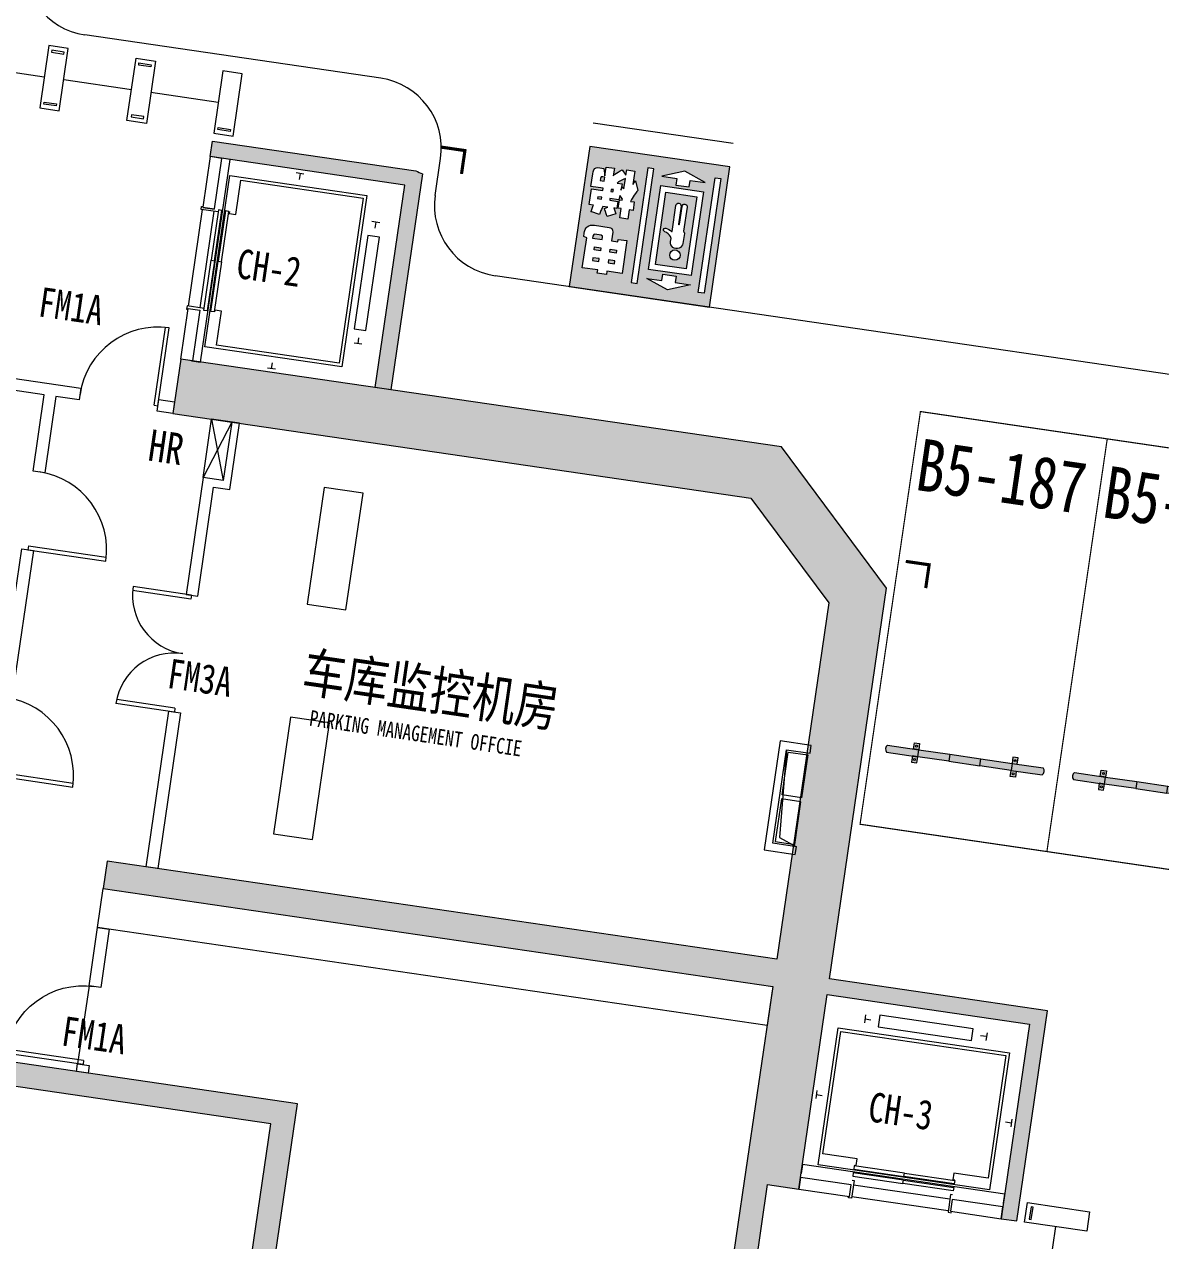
# Model space of a CAD drawing. Header units: inches. Extents: x -414268 to 632271, y -366004 to 318730.
# Drawn here: x -257705 to -243262, y 209405 to 224862 of the extents above; entities that cross this region are included whole.
import ezdxf

# ---------------------------------------------------------------- set-up
doc = ezdxf.new("R2010")
doc.units = ezdxf.units.IN
doc.header["$LTSCALE"] = 1200
doc.header["$MEASUREMENT"] = 0
doc.layers.get('0').update_dxf_attribs({"linetype": 'CONTINUOUS', "lineweight": 0})
doc.layers.get('DEFPOINTS').update_dxf_attribs({"linetype": 'CONTINUOUS', "lineweight": 0})
for name, color, linetype, lineweight in [('0--PAI--', 7, 'CONTINUOUS', 0), ('0--PAI--BLUE', 5, 'CONTINUOUS', 0), ('0--挡车架', 7, 'CONTINUOUS', 0), ('0--立面标', 7, 'CONTINUOUS', 0), ('0--路缘线', 1, 'CONTINUOUS', 0), ('0－－车位', 4, 'CONTINUOUS', 0), ('0－－车位号码', 7, 'CONTINUOUS', 0), ('7', 7, 'CONTINUOUS', 0), ('COL-HATCH', 7, 'CONTINUOUS', 0), ('COLUMN', 7, 'CONTINUOUS', 0), ('ELEV-DOOR', 7, 'CONTINUOUS', 0), ('ELEV-EVTR', 7, 'CONTINUOUS', 0), ('EN-TEXT', 7, 'CONTINUOUS', 0), ('HATCH', 7, 'CONTINUOUS', 0), ('JJ', 7, 'CONTINUOUS', 0), ('PUB_TEXT', 7, 'CONTINUOUS', 0), ('TEXT-EN', 7, 'CONTINUOUS', 0), ('WALL', 7, 'CONTINUOUS', 0), ('WINDOW', 7, 'CONTINUOUS', 0), ('WINDOW_TEXT', 7, 'CONTINUOUS', 0), ('消火栓', 7, 'CONTINUOUS', 0), ('风管', 7, 'CONTINUOUS', 0)]:
    doc.layers.add(name, color=color, linetype=linetype, lineweight=lineweight)
doc.styles.add('-黑体', font='simhei.ttf', dxfattribs={"width": 0.8})

# ---------------------------------------------------------------- blocks, each defined once
blk = doc.blocks.new('_A1OSQ')
for p, q in [((0.44999999999982, 0), (0.44999999999982, 0.9969278574199233)), ((0.4999999999998, 0), (0.4999999999998, 1.0000000000004)), ((0.44999999999982, 0), (0.4999999999998, 0))]:
    blk.add_line(p, q)
blk.add_arc((0.5000000000002001, 0), 1.0000000000004, 90.0000000000229, 180)
blk = doc.blocks.new('_A1LBT')
for p, q in [((0.44999999999982, 0), (0.44999999999982, 0.9969278574199233)), ((0.4999999999998, 0), (0.4999999999998, 1.0000000000004)), ((0.44999999999982, 0), (0.4999999999998, 0))]:
    blk.add_line(p, q)
blk.add_arc((0.5000000000002001, 0), 1.0000000000004, 90.0000000000229, 180)
blk = doc.blocks.new('_A0LCF')
for p, q in [((-0.5000000000007498, 0), (-0.5000000000007498, 0.5000000000012996)), ((-0.4666666666673632, 0), (-0.4666666666673632, 0.498887651571121)), ((0.4666666666674131, 6.315935428982458e-18), (0.4666666666674132, 0.4988876515711244)), ((0.5000000000007998, 0), (0.5000000000007999, 0.5000000000012996)), ((-0.4666666666673632, 0), (-0.5000000000007498, 0)), ((0.5000000000007998, 0), (0.4666666666674131, 0))]:
    blk.add_line(p, q)
for centre, start, end in [((-0.5000000000012996, 0), 0, 89.999999999937), ((0.5000000000012996, 0), 90.00000000005723, 180)]:
    blk.add_arc(centre, 0.5000000000012996, start, end)
blk = doc.blocks.new('电梯1')
at = {"layer": 'ELEV-DOOR'}
for points in [[(1941.318539092588, 9.094947017729282e-13), (1941.318539092585, 644.9999999999663), (1986.318539092586, 644.9999999999663), (1986.318539092586, 9.094947017729282e-13)], [(2031.318539092588, 9.094947017729282e-13), (2031.318539092588, 644.9999999999663), (2076.318539092586, 644.9999999999663), (2076.318539092586, 9.094947017729282e-13)], [(1941.318539092588, 9.094947017729282e-13), (1941.318539092584, -645.0000000000427), (1986.318539092586, -645.0000000000427), (1986.318539092586, 9.094947017729282e-13)], [(2031.318539092588, 9.094947017729282e-13), (2031.318539092588, -645.0000000000427), (2076.318539092586, -645.0000000000427), (2076.318539092586, 9.094947017729282e-13)]]:
    blk.add_lwpolyline(points, close=True, dxfattribs=at)
at = {"layer": 'ELEV-EVTR', "color": 5}
for points in [[(1066.909269546251, 1252.999999999966), (1166.909269546274, 1252.999999999953)], [(1116.909269546262, 1252.999999999953), (1116.909269546265, 1177.999999999965)], [(24.99999999998772, 780.0000000000246), (124.9999999999541, 780.00000000001)], [(74.99999999999955, 780.00000000001), (74.99999999999955, 705.0000000000218)], [(74.99999999999955, -780.0000000000109), (74.99999999999955, -705.0000000000227)], [(24.99999999998772, -780.0000000000255), (124.9999999999541, -780.0000000000109)], [(1116.909269546263, -1252.999999999953), (1116.909269546266, -1177.999999999965)], [(1066.909269546251, -1252.999999999967), (1166.909269546274, -1252.999999999953)]]:
    blk.add_lwpolyline(points, dxfattribs=at)
at = {"layer": 'ELEV-EVTR', "color": 2}
blk.add_lwpolyline([(2137.500000000017, -1299.999999999999), (2021.350118039955, -1299.999999999999), (2021.686960145217, 1300.000000000001), (2137.500000000017, 1300.000000000001)], dxfattribs=at)
blk.add_lwpolyline([(237.5000000000005, 1100.000000000004), (237.5000000000014, -1100.000000000001), (1996.318539092588, -1100.000000000001), (1996.318539092584, 1100.000000000002), (237.5000000000005, 1100.000000000004)], close=True, dxfattribs=at)
at = {"layer": 'ELEV-EVTR'}
blk.add_lwpolyline([(1936.318539092586, 644.9999999999663), (1936.318539092586, 619.9999999999663), (1851.318539092585, 619.9999999999673), (1851.318539092585, 1060.000000000003), (277.5, 1060.000000000003), (277.5000000000005, -1060.000000000001), (1851.318539092585, -1060.000000000003), (1851.318539092585, -620.0000000000427), (1936.318539092585, -620.0000000000427), (1936.318539092585, -645.0000000000427)], dxfattribs=at)
blk.add_lwpolyline([(0, -600.0000000000027), (0, 600.0000000000027), (149.9999999999986, 600.0000000000027), (149.9999999999986, -600.0000000000009)], close=True, dxfattribs=at)
blk = doc.blocks.new('A$C6F4820FC')
at = {"layer": '0--挡车架'}
h = blk.add_hatch(color=256, dxfattribs=at)
h.paths.add_polyline_path([(2017.784217856827, 79.3952663297232, 0.3952043560108401), (2017.78421785311, 169.3952663332057), (1617.474230922457, 169.3952663332057), (1617.474230922458, 79.39526633119387), (1684.499301437642, 79.39526633119385)])
h.paths.add_polyline_path([(818.9364171714836, 169.3952663332057), (818.9364171714836, 79.39526633119385), (1216.632018534735, 79.39526633119385), (1216.632018534736, 169.3952663332057)])
h.paths.add_polyline_path([(418.094204783764, 79.39526633119385), (418.0942047837638, 169.3952663332057), (351.0691342685791, 169.3952663332057), (17.78421785310638, 169.395266333202, 0.3952043560108128), (17.78421784939219, 79.39526632972411)])
h = blk.add_hatch(color=256, dxfattribs=at)
h.paths.add_polyline_path([(1617.474230922457, 169.3952663332057), (1684.499301437642, 169.3952663332057), (1684.499301437642, 248.7905199443812), (1617.474230922457, 248.7905199443812)])
h.paths.add_polyline_path([(1638.848788944474, 209.0928931387934, -1), (1663.124743415625, 209.0928931387934, -1)], flags=16)
h.paths.add_polyline_path([(1617.474230922457, 1.272001827601343e-05), (1684.499301437642, 1.272001827601343e-05), (1684.499301437642, 79.39526633119387), (1617.474230922457, 79.39526633119384)])
h.paths.add_polyline_path([(1638.848788944473, 39.69763952560606, -1), (1663.124743415624, 39.69763952560606, -1)], flags=16)
h.paths.add_polyline_path([(351.069134268579, 248.7905199443813), (351.0691342685791, 169.3952663332057), (418.0942047837639, 169.3952663332057), (418.0942047837638, 248.7905199443812)])
h.paths.add_polyline_path([(396.7196467617473, 209.0928931387934, 1), (372.4436922905957, 209.0928931387934, 1)], flags=16)
h.paths.add_polyline_path([(418.0942047837639, 79.39526633119387), (351.0691342685791, 79.39526633119387), (351.0691342685791, 1.272001827601343e-05), (418.0942047837639, 1.272001827601343e-05)])
h.paths.add_polyline_path([(372.4436922905957, 39.69763952560606, -1), (396.7196467617473, 39.69763952560606, -1)], flags=16)
h = blk.add_hatch(color=40, dxfattribs=at)
h.paths.add_polyline_path([(1216.632018534736, 169.3952663332056), (1216.632018534735, 79.39526633119385), (1617.474230922457, 79.39526633119385), (1617.474230922457, 169.3952663332056)])
h.paths.add_polyline_path([(818.9364171714836, 79.39526633119385), (818.9364171714836, 169.3952663332057), (418.0942047837639, 169.3952663332057), (418.0942047837639, 79.39526633119385)])
for p, q in [((17.78421785310638, 169.395266333202), (418.0942047837639, 169.3952663332057)), ((818.9364171714838, 169.3952663332057), (1216.632018534736, 169.3952663332057)), ((1617.474230922457, 169.3952663332057), (2017.78421785311, 169.3952663332057)), ((17.78421784939155, 79.39526632972411), (418.0942047837639, 79.39526633119385)), ((818.9364171714838, 79.39526633119385), (1216.632018534735, 79.39526633119385)), ((1617.474230922457, 79.39526633119385), (2017.784217856827, 79.3952663297232))]:
    blk.add_line(p, q, dxfattribs=at)
for points in [[(418.0942047837639, 169.3952663332057), (351.0691342685791, 169.3952663332057), (351.0691342685791, 248.7905199443812), (418.0942047837639, 248.7905199443812)], [(1617.474230922457, 169.3952663332057), (1684.499301437642, 169.3952663332057), (1684.499301437642, 248.7905199443812), (1617.474230922457, 248.7905199443812)], [(418.0942047837639, 79.39526633119385), (351.0691342685791, 79.39526633119385), (351.0691342685791, 1.272001827601343e-05), (418.0942047837639, 1.272001827601343e-05)], [(1617.474230922457, 79.39526633119385), (1684.499301437642, 79.39526633119385), (1684.499301437642, 1.272001827601343e-05), (1617.474230922457, 1.272001827601343e-05)]]:
    blk.add_lwpolyline(points, close=True, dxfattribs=at)
at = {"layer": '0--挡车架', "color": 0}
for points in [[(818.9364171714838, 169.3952663332057), (818.9364171714838, 79.39526633119385), (418.0942047837639, 79.39526633119385), (418.0942047837639, 169.3952663332057)], [(1617.474230922457, 169.3952663332057), (1617.474230922457, 79.39526633119385), (1216.632018534735, 79.39526633119385), (1216.632018534736, 169.3952663332057)]]:
    blk.add_lwpolyline(points, close=True, dxfattribs=at)
at = {"layer": '0--挡车架'}
for centre in [(384.5816695261715, 209.0928931387934), (1650.986766180049, 209.0928931387934), (384.5816695261715, 39.69763952560606), (1650.986766180049, 39.69763952560606)]:
    blk.add_circle(centre, 12.13797723557582, dxfattribs=at)
for centre, start, end in [((65.82469069586296, 124.3952663294804), 136.8717046789877, 223.1282953162828), ((1969.743745010358, 124.3952663294804), 316.871704683716, 43.12829532101674)]:
    blk.add_arc(centre, 65.82466886578737, start, end, dxfattribs=at)
blk = doc.blocks.new('A$C001A7B1A')
at = {"layer": '0－－车位', "const_width": 15}
blk.add_lwpolyline([(2407.499988817268, 5307.500045389108), (7.499988817267877, 5307.500045389108), (7.499988817267877, 7.500045389109687), (2407.499988817268, 7.500045389109687)], close=True, dxfattribs=at)
at = {"layer": '0--挡车架'}
blk.add_blockref('A$C6F4820FC', (189.7157709641579, 883.1047790596294), dxfattribs=at)
blk = doc.blocks.new('A$C3FB71E46')
at = {"layer": '0--PAI--BLUE'}
h = blk.add_hatch(color=256, dxfattribs=at)
edge = h.paths.add_edge_path(flags=0)
edge.add_arc((244.2265186793375, 466.5068638620141), 71.61886027652905, 236.32853160400958, 258.7037237437576, ccw=False)
edge.add_arc((203.9089958772602, 405.9880238613841), 1.10000000000129, 56.32853160432502, 180)
edge.add_line((202.8089958772616, 405.9880238613841), (202.8089958772616, 294.6148886433803))
edge.add_arc((191.7209958772582, 294.6148886433803), 11.08800000000338, -180, 0, ccw=False)
edge.add_line((180.6329958772549, 294.6148886433803), (180.6329958772549, 371.3548402048546))
edge.add_arc((178.5672967044811, 371.3548402048546), 2.065699172777386, 0, 180)
edge.add_line((176.5015975317074, 371.3548402048546), (176.5015975317074, 294.6148886433803))
edge.add_arc((165.4135975316967, 294.6148886433803), 11.08800000000338, -180, 0, ccw=False)
edge.add_line((154.3255975316933, 294.6148886433803), (154.3255975317006, 398.246805657167))
edge.add_arc((149.3255975316933, 398.246805657167), 5.000000000005457, 0, 45.00000000001474)
edge.add_line((152.8611314376321, 401.7823395631058), (151.5842897618495, 403.0591812388811))
edge.add_arc((155.4733770583698, 406.9482685353942), 5.499999999989353, 179.9999999999242, 224.9999999999196, ccw=False)
edge.add_line((149.9733770583844, 406.9482685354014), (149.9733770583844, 449.2004414041003))
edge.add_arc((176.391186467823, 449.2004414041003), 26.41780940944227, -1.5802470443304628e-11, 180, ccw=False)
edge.add_line((202.8089958772689, 449.200441404093), (202.8089958772762, 435.8531161879509))
edge.add_arc((213.8089958772543, 435.8531161880092), 10.99999999997817, 180.0000000003032, 223.7430230016553)
edge.add_arc((253.6500254099956, 473.9833083840931), 66.14725007774186, 223.743023001345, 251.2405663439351)
edge.add_arc((231.8652397702535, 403.7291788475268), 7.637996105977993, -102.61090736685702, 86.15536940909118, ccw=False)
h.paths.add_polyline_path([(317.6012560640957, 154.6244338827601), (343.0720853264356, 154.6244338827601), (343.0720853264356, 645.3755979158741), (317.6012560640957, 645.3755979158741)], flags=16)
h.paths.add_polyline_path([(55.5533967740048, 154.6244338827601), (30.08256751166482, 154.6244338827601), (30.08256751166482, 645.3755979158741), (55.5533967740048, 645.3755979158741)], flags=16)
h.paths.add_polyline_path([(252.67111009582, 245.1465155439364), (120.4835427422804, 245.1465155439364), (120.4835427422877, 554.1230426020047), (252.6711100958128, 554.1230426020047)], flags=0)
h.paths.add_polyline_path([(277.6711100958346, 220.1465155439364), (95.48354274227313, 220.1465155439364), (95.48354274229496, 579.1230426020047), (277.6711100958128, 579.1230426020047)], flags=16)
h.paths.add_polyline_path([(554.8196001493634, 371.9693006336893), (552.9842985562718, 362.8692635679326), (550.996055163756, 354.2280519004562), (548.8548699718158, 346.0456656312454), (548.0136900749785, 343.3309486914659), (566.3284705560582, 343.3309486914659), (566.3284705560582, 276.113027844418), (518.075332837645, 276.113027844418), (518.075332837645, 266.7453426296706), (570.4961345903721, 266.7453426296706), (570.4961345903721, 213.6363027795378), (569.9990737422486, 204.8039138627792), (568.0490657995833, 195.8568185964468), (564.5314044128172, 189.3185566710454), (559.5607959315239, 185.1891280865893), (553.0225340061297, 183.4685328430642), (527.8636080008146, 183.4685328430642), (518.075332837645, 214.0568927279528), (518.075332837645, 176.1655619205485), (483.3193089184351, 176.1655619205485), (483.3193089184351, 208.4362815991044), (479.9928247809585, 204.2686175647905), (477.3163432910296, 201.3244879258709), (471.5427903627569, 195.6274058973067), (464.9662929875049, 189.9685593186005), (457.5868511652807, 184.3097127398942), (449.4427003459277, 178.689101611053), (430.7073299164331, 197.8450619889627), (430.7073299164331, 176.1655619205485), (395.9895414470811, 176.1655619205485), (395.9895414470811, 233.4422658050025), (395.186597000109, 231.9893187104681), (391.0571684156457, 224.3422287392459), (386.6218562323338, 216.3510197193245), (371.8629725878782, 255.5041203719738), (374.960044026222, 260.6659061025566), (379.7012398083752, 268.9629987213266), (383.8689038426965, 276.9159722914046), (387.5012715790217, 284.486591362911), (390.5601075675149, 291.7130913857109), (392.5483509600308, 296.7219353168621), (395.3395387995261, 305.2484406347794), (379.1277080605432, 305.2484406347794), (379.127708060536, 341.6868243476492), (395.9895414470811, 341.6868243476492), (395.9895414470811, 381.031102249588), (430.7073299164331, 381.031102249588), (430.7073299164331, 341.6868243476492), (443.2103220193821, 341.6868243476492), (443.2103220193821, 305.2484406347794), (430.7073299164331, 305.2484406347794), (430.7073299164331, 300.2395967036282), (431.9690997616854, 299.2072395575087), (437.5514754406759, 294.2366310762154), (444.4338564147765, 287.5454273513969), (445.8868035093037, 305.8602078324766), (483.3193089184351, 305.8602078324766), (483.3193089184351, 313.5837687034073), (448.1809305006755, 313.5837687034073), (448.1809305006755, 343.3309486914659), (461.7162797497367, 343.3309486914659), (458.1221474632621, 350.2515651154245), (453.8780125292396, 358.013361436213), (449.2132876467876, 366.0428059059923), (483.5487216175752, 382.9046392925375), (483.6634279671416, 382.7134620432626), (489.3222745458479, 372.2751842325379), (493.9105285285841, 363.5575016653456), (497.4664253652008, 356.5604143416786), (499.9899650557054, 351.2456868116788), (487.2957957034741, 343.3309486914659), (507.6752904767782, 343.3309486914659), (510.1223592675742, 349.9456815165759), (512.4547217087966, 357.7074778373644), (513.6017852044752, 361.7222000722541), (515.5900285969983, 370.0192926910313), (517.6547428892227, 379.9987451034758), (554.8960710490792, 372.2751842325379)], flags=16)
h.paths.add_polyline_path([(-1.569014420965686e-05, 700.0000158993207), (-1.569014420965686e-05, 100.0000158993207), (599.9999843098558, 100.0000158993207), (599.9999843098558, 700.0000158993207)])
h.paths.add_polyline_path([(474.1810364028352, 266.7453426296706), (483.3193089184351, 266.7453426296706), (483.3193089184351, 276.113027844418), (475.0222162996652, 276.113027844418)], flags=16)
h.paths.add_polyline_path([(535.7401106711695, 228.0128319254291), (535.7401106711695, 236.9599271917687), (518.075332837645, 236.9599271917687), (518.075332837645, 219.2569139083862), (527.02242810397, 219.2569139083862), (532.9871582815249, 220.9392737020535)], flags=0)
h.paths.add_polyline_path([(534.9371662241902, 313.5837687034073), (518.075332837645, 313.5837687034073), (518.075332837645, 305.8602078324766), (534.9371662241902, 305.8602078324766)], flags=0)
h.paths.add_polyline_path([(440.9161950280104, 236.9599271917687), (442.7897320709599, 264.8718055867212), (436.5191182945564, 248.6217393978732), (435.9455865467171, 249.4246838448598), (430.7073299164331, 256.5364775180933), (430.7073299164331, 212.4127683841361), (437.1308854922536, 216.3127842694666), (445.2368008617486, 221.6275117994664), (452.0427109361408, 226.5598848309019), (457.5486157154228, 231.1481388136308), (463.1692268442712, 236.9599271917687)], flags=0)
h.paths.add_polyline_path([(93.26270681537426, 181.0484476993006), (186.5773264190502, 145.209885410266), (279.8919460227262, 181.0484476993006), (215.0290768305349, 181.0484476993006), (215.0290768305349, 209.0242725465432), (158.1255760075655, 209.0242725465432), (158.1255760075655, 181.0484476993006)], flags=16)
h.paths.add_polyline_path([(491.0428697893731, 518.6787217315868), (491.0428697893658, 531.3728910838181), (518.6871000353422, 531.3728910838181), (518.6871000353422, 518.6787217315868)], flags=0)
h.paths.add_polyline_path([(424.4749515898875, 518.6787217315868), (424.4749515898802, 531.3728910838181), (451.3162373888699, 531.3728910838181), (451.3162373888772, 518.6787217315868)], flags=0)
h.paths.add_polyline_path([(451.3162373888772, 564.4847906592113), (451.3162373888699, 576.3377801146053), (424.4749515898875, 576.3377801146053), (424.4749515898875, 564.4847906592113)], flags=0)
h.paths.add_polyline_path([(518.6871000353422, 564.4847906592113), (518.6871000353422, 576.3377801146053), (491.0428697893731, 576.3377801146053), (491.0428697893731, 564.4847906592113)], flags=0)
h.paths.add_polyline_path([(524.7283011126055, 464.9579146837496), (529.2783196454839, 466.2579199788597), (532.0312720351212, 473.7138327007997), (532.0312720351285, 482.240338018717), (491.0428697893731, 482.240338018717), (491.0428697893731, 472.0314729071324), (491.6164015372196, 468.4755760705157), (497.8870153136158, 464.9579146837496)], flags=0)
edge = h.paths.add_edge_path(flags=0)
edge.add_arc((176.391186467823, 503.2942508135384), 22.17599999999462, 0, 360)
h.paths.add_polyline_path([(93.26270681537426, 618.2211104466405), (186.5773264190502, 654.0596727356824), (279.8919460227262, 618.2211104466405), (215.0290768305349, 618.2211104466405), (215.0290768305349, 590.2452855994052), (158.1255760075655, 590.2452855994052), (158.1255760075655, 618.2211104466405)], flags=16)
h.paths.add_polyline_path([(565.1814070603723, 443.7372400136082), (561.051978475909, 437.9636870853428), (555.7372509459092, 433.4519040023151), (549.1225181208065, 430.2783616642555), (541.2842509003021, 428.3283537215975), (532.2224492844034, 427.6783510740497), (468.7898379731196, 427.6783510740497), (463.7809940419684, 428.1371764723153), (456.8603776180098, 431.0430706613843), (452.6927135836959, 436.7401526899484), (451.3162373888772, 445.1901871081427), (451.3162373888772, 482.240338018717), (424.4749515898875, 482.240338018717), (424.4749515898875, 472.2608856062725), (386.4306789830589, 472.2608856062725), (386.4306789830589, 612.7761638274824), (451.3162373888699, 612.7761638274824), (451.3162373888772, 627.114457523523), (491.0428697893731, 627.114457523523), (491.0428697893731, 612.7761638274824), (556.7696080920286, 612.7761638274824), (556.7696080920286, 485.3756449069188), (570.0755446419498, 481.3991581218797), (570.0755446419498, 466.410861778284), (569.6549546935421, 459.1461263056262), (568.0490657995833, 450.8107982369911)], flags=16)
at = {"layer": '0--PAI--'}
for points in [[(-1.569014420965686e-05, 700.0000158993207), (-1.569014420965686e-05, 100.0000158993207), (599.9999843098558, 100.0000158993207), (599.9999843098558, 700.0000158993207)], [(55.5533967740048, 154.6244338827601), (30.08256751166482, 154.6244338827601), (30.08256751166482, 645.3755979158741), (55.5533967740048, 645.3755979158741)], [(93.26270681537426, 618.2211104466405), (186.5773264190502, 654.0596727356824), (279.8919460227262, 618.2211104466405), (215.0290768305349, 618.2211104466405), (215.0290768305349, 590.2452855994052), (158.1255760075655, 590.2452855994052), (158.1255760075655, 618.2211104466405)], [(317.6012560640957, 154.6244338827601), (343.0720853264356, 154.6244338827601), (343.0720853264356, 645.3755979158741), (317.6012560640957, 645.3755979158741)], [(565.1814070603723, 443.7372400136082), (561.051978475909, 437.9636870853428), (555.7372509459092, 433.4519040023151), (549.1225181208065, 430.2783616642555), (541.2842509003021, 428.3283537215975), (532.2224492844034, 427.6783510740497), (468.7898379731196, 427.6783510740497), (463.7809940419684, 428.1371764723153), (456.8603776180098, 431.0430706613843), (452.6927135836959, 436.7401526899484), (451.3162373888772, 445.1901871081427), (451.3162373888772, 482.240338018717), (424.4749515898875, 482.240338018717), (424.4749515898875, 472.2608856062725), (386.4306789830589, 472.2608856062725), (386.4306789830589, 612.7761638274824), (451.3162373888699, 612.7761638274824), (451.3162373888772, 627.114457523523), (491.0428697893731, 627.114457523523), (491.0428697893731, 612.7761638274824), (556.7696080920286, 612.7761638274824), (556.7696080920286, 485.3756449069188), (570.0755446419498, 481.3991581218797), (570.0755446419498, 466.410861778284), (569.6549546935421, 459.1461263056262), (568.0490657995833, 450.8107982369911)], [(277.6711100958346, 220.1465155439364), (95.48354274227313, 220.1465155439364), (95.48354274229496, 579.1230426020047), (277.6711100958128, 579.1230426020047)], [(451.3162373888772, 564.4847906592113), (451.3162373888699, 576.3377801146053), (424.4749515898875, 576.3377801146053), (424.4749515898875, 564.4847906592113)], [(518.6871000353422, 564.4847906592113), (518.6871000353422, 576.3377801146053), (491.0428697893731, 576.3377801146053), (491.0428697893731, 564.4847906592113)], [(252.67111009582, 245.1465155439364), (120.4835427422804, 245.1465155439364), (120.4835427422877, 554.1230426020047), (252.6711100958128, 554.1230426020047)], [(424.4749515898875, 518.6787217315868), (424.4749515898802, 531.3728910838181), (451.3162373888699, 531.3728910838181), (451.3162373888772, 518.6787217315868)], [(491.0428697893731, 518.6787217315868), (491.0428697893658, 531.3728910838181), (518.6871000353422, 531.3728910838181), (518.6871000353422, 518.6787217315868)], [(524.7283011126055, 464.9579146837496), (529.2783196454839, 466.2579199788597), (532.0312720351212, 473.7138327007997), (532.0312720351285, 482.240338018717), (491.0428697893731, 482.240338018717), (491.0428697893731, 472.0314729071324), (491.6164015372196, 468.4755760705157), (497.8870153136158, 464.9579146837496)], [(554.8196001493634, 371.9693006336893), (552.9842985562718, 362.8692635679326), (550.996055163756, 354.2280519004562), (548.8548699718158, 346.0456656312454), (548.0136900749785, 343.3309486914659), (566.3284705560582, 343.3309486914659), (566.3284705560582, 276.113027844418), (518.075332837645, 276.113027844418), (518.075332837645, 266.7453426296706), (570.4961345903721, 266.7453426296706), (570.4961345903721, 213.6363027795378), (569.9990737422486, 204.8039138627792), (568.0490657995833, 195.8568185964468), (564.5314044128172, 189.3185566710454), (559.5607959315239, 185.1891280865893), (553.0225340061297, 183.4685328430642), (527.8636080008146, 183.4685328430642), (518.075332837645, 214.0568927279528), (518.075332837645, 176.1655619205485), (483.3193089184351, 176.1655619205485), (483.3193089184351, 208.4362815991044), (479.9928247809585, 204.2686175647905), (477.3163432910296, 201.3244879258709), (471.5427903627569, 195.6274058973067), (464.9662929875049, 189.9685593186005), (457.5868511652807, 184.3097127398942), (449.4427003459277, 178.689101611053), (430.7073299164331, 197.8450619889627), (430.7073299164331, 176.1655619205485), (395.9895414470811, 176.1655619205485), (395.9895414470811, 233.4422658050025), (395.186597000109, 231.9893187104681), (391.0571684156457, 224.3422287392459), (386.6218562323338, 216.3510197193245), (371.8629725878782, 255.5041203719738), (374.960044026222, 260.6659061025566), (379.7012398083752, 268.9629987213266), (383.8689038426965, 276.9159722914046), (387.5012715790217, 284.486591362911), (390.5601075675149, 291.7130913857109), (392.5483509600308, 296.7219353168621), (395.3395387995261, 305.2484406347794), (379.1277080605432, 305.2484406347794), (379.127708060536, 341.6868243476492), (395.9895414470811, 341.6868243476492), (395.9895414470811, 381.031102249588), (430.7073299164331, 381.031102249588), (430.7073299164331, 341.6868243476492), (443.2103220193821, 341.6868243476492), (443.2103220193821, 305.2484406347794), (430.7073299164331, 305.2484406347794), (430.7073299164331, 300.2395967036282), (431.9690997616854, 299.2072395575087), (437.5514754406759, 294.2366310762154), (444.4338564147765, 287.5454273513969), (445.8868035093037, 305.8602078324766), (483.3193089184351, 305.8602078324766), (483.3193089184351, 313.5837687034073), (448.1809305006755, 313.5837687034073), (448.1809305006755, 343.3309486914659), (461.7162797497367, 343.3309486914659), (458.1221474632621, 350.2515651154245), (453.8780125292396, 358.013361436213), (449.2132876467876, 366.0428059059923), (483.5487216175752, 382.9046392925375), (483.6634279671416, 382.7134620432626), (489.3222745458479, 372.2751842325379), (493.9105285285841, 363.5575016653456), (497.4664253652008, 356.5604143416786), (499.9899650557054, 351.2456868116788), (487.2957957034741, 343.3309486914659), (507.6752904767782, 343.3309486914659), (510.1223592675742, 349.9456815165759), (512.4547217087966, 357.7074778373644), (513.6017852044752, 361.7222000722541), (515.5900285969983, 370.0192926910313), (517.6547428892227, 379.9987451034758), (554.8960710490792, 372.2751842325379)], [(534.9371662241902, 313.5837687034073), (518.075332837645, 313.5837687034073), (518.075332837645, 305.8602078324766), (534.9371662241902, 305.8602078324766)], [(440.9161950280104, 236.9599271917687), (442.7897320709599, 264.8718055867212), (436.5191182945564, 248.6217393978732), (435.9455865467171, 249.4246838448598), (430.7073299164331, 256.5364775180933), (430.7073299164331, 212.4127683841361), (437.1308854922536, 216.3127842694666), (445.2368008617486, 221.6275117994664), (452.0427109361408, 226.5598848309019), (457.5486157154228, 231.1481388136308), (463.1692268442712, 236.9599271917687)], [(474.1810364028352, 266.7453426296706), (483.3193089184351, 266.7453426296706), (483.3193089184351, 276.113027844418), (475.0222162996652, 276.113027844418)], [(93.26270681537426, 181.0484476993006), (186.5773264190502, 145.209885410266), (279.8919460227262, 181.0484476993006), (215.0290768305349, 181.0484476993006), (215.0290768305349, 209.0242725465432), (158.1255760075655, 209.0242725465432), (158.1255760075655, 181.0484476993006)], [(535.7401106711695, 228.0128319254291), (535.7401106711695, 236.9599271917687), (518.075332837645, 236.9599271917687), (518.075332837645, 219.2569139083862), (527.02242810397, 219.2569139083862), (532.9871582815249, 220.9392737020535)]]:
    blk.add_lwpolyline(points, close=True, dxfattribs=at)
blk.add_lwpolyline([(230.1976435748074, 396.2754477392373, -0.09794157306994242), (204.5188689543866, 406.9034772079831, 0.5989112694484939), (202.8089958772616, 405.9880238613841), (202.8089958772616, 294.6148886433803, -0.9999999999999999), (180.6329958772549, 294.6148886433803), (180.6329958772549, 371.3548402048546, 0.9999999999999999), (176.5015975317074, 371.3548402048546), (176.5015975317001, 294.6148886433803, -0.9999999999999999), (154.3255975316933, 294.6148886433803), (154.3255975317006, 398.246805657167, 0.1989123673797559), (152.8611314376321, 401.7823395631058), (151.5842897618495, 403.0591812388811, -0.1989123673796662), (149.9733770583844, 406.9482685354014), (149.9733770583844, 449.2004414041003, -1.000000000000009), (202.8089958772689, 449.200441404093), (202.8089958772762, 435.8531161879509, 0.1932169226587637), (205.8620660804154, 428.247440228326, 0.120559723050095), (232.3773759516916, 411.3499859600706, -1.07958307243308), (230.1976435489196, 396.2754477444105)], format="xyb", dxfattribs=at)
blk.add_circle((176.391186467823, 503.2942508135384), 22.17599999999462, dxfattribs=at)
at = {"layer": '7'}
blk.add_lwpolyline([(-1.569014420965686e-05, 1.589932071510702e-05), (599.9999843098558, 1.589932071510702e-05)], dxfattribs=at)

msp = doc.modelspace()

# ---------------------------------------------------------------- hatches: boundary and pattern name
at = {"layer": 'COL-HATCH'}
h = msp.add_hatch(color=256, dxfattribs=at)
h.paths.add_polyline_path([(-258380.7540814683, 223826.8074174861), (-261052.088786721, 224217.4939585038), (-261457.1048891427, 221448.1803093397), (-261259.2101245825, 221419.2379155246), (-260883.1364159762, 223990.6568001287), (-258409.7306132769, 223628.895511324)])
h.paths.add_polyline_path([(-252645.5565586907, 222960.1244333513, 0.00164130429913889), (-252730.1358030605, 223000.3963708055), (-255312.8959981741, 223378.1287623785), (-255341.8105927689, 223180.2077978098), (-252868.398451297, 222818.4898506159), (-253244.4721599033, 220247.0709660119), (-253046.5773953433, 220218.1285721968)])
h = msp.add_hatch(color=256, dxfattribs=at)
h.paths.add_polyline_path([(-266235.63537828, 221439.6005536825), (-258886.8239459356, 220364.8263168756), (-258785.5255675827, 221057.4579928354), (-266421.2344338385, 222174.1913918026), (-268216.7200330583, 220836.8816194557), (-268540.4318414908, 218623.4893021434), (-267847.8001655309, 218522.1909237904), (-267566.0475192587, 220448.6858071909)])
h.paths.add_polyline_path([(-248082.4478506471, 219492.1174897339), (-255718.1567168985, 220608.8508887004), (-255819.4550952513, 219916.2192127404), (-248470.6436629166, 218841.4449759349), (-247479.7289164251, 217511.0328349559), (-248142.0740413637, 212982.2217975913), (-256651.548917441, 214226.7447316417), (-256702.1981066174, 213880.4288936617), (-248192.7232305398, 212635.9059596112), (-248554.5031532275, 210162.2214026114), (-249003.1102573621, 207094.8525519317), (-249364.8901800511, 204621.167994932), (-255064.2593993784, 205454.7089368077), (-254232.1655771934, 211144.183417907), (-261742.2718922449, 212242.5472631911), (-262386.2401546314, 207839.3887517317), (-262089.3980077914, 207795.975161009), (-261488.8433361275, 211902.2915256285), (-254572.4213147559, 210890.7548617897), (-255361.1015462186, 205498.1225275304), (-257874.3650561302, 205865.6909289825), (-257925.014245307, 205519.3750910025), (-255550.2770705869, 205172.066365221), (-256382.370892772, 199482.5918841215), (-261824.4769181714, 200278.5077140376), (-260941.7339068098, 206314.2980331169), (-262277.5235675896, 206509.6591913691), (-262190.6963861444, 207103.343485049), (-262487.5385329843, 207146.7570757718), (-262574.3657144298, 206553.0727820919), (-269451.2087828889, 207558.8209671675), (-268403.4941267808, 214722.6114442389), (-268279.0418333762, 215573.5589318467), (-266151.7204943958, 215262.435127733), (-266101.0713052194, 215608.7509657129), (-268921.0243201596, 216021.1731481797), (-269096.1258027411, 214823.9098225918), (-269782.0605361598, 210133.8039025203), (-270898.7939351269, 202498.0950362644), (-269561.4841627801, 200702.6094370448), (-261925.7752965243, 199585.8760380776), (-251420.5923441488, 198049.4779287913), (-251571.0927919875, 197020.4251530794), (-245106.7996833447, 196075.0129927185), (-244239.9749885816, 202001.9611912901), (-244487.3434442816, 202038.139183559), (-244545.2282319118, 201642.3496544388), (-244891.5440698904, 201692.9988436151), (-244927.7220621594, 201445.6303879151), (-244531.9325330378, 201387.7456002847), (-245275.7520540868, 196301.8501510933), (-251344.2556336122, 197189.3775238242), (-251222.6975795886, 198020.5355349762), (-249427.2119803691, 199357.8453073229), (-249362.5345965819, 199800.0794818238), (-248966.7450674605, 199742.1946941933), (-248930.5670751916, 199989.5631498934), (-249326.3566043132, 200047.4479375238), (-249084.6876159569, 201699.8692215993), (-248688.8980868356, 201641.9844339689), (-248659.9556930207, 201839.8791985259), (-249055.7452221414, 201897.7639861593), (-248997.8604345114, 202293.5535152792), (-249690.4921104712, 202394.8518936321), (-250077.8844941687, 199746.0411195876), (-251408.2966351476, 198755.1263730963), (-256085.5287459319, 199439.1782933989), (-255253.4349237469, 205128.6527744983), (-252799.5398432029, 204769.7670911906), (-252661.0135080109, 204749.50741552), (-249415.5393692277, 204274.852156952), (-248722.9076932677, 204173.553778599), (-247337.6443413461, 203970.9570218929), (-247381.0579320691, 203674.114875053), (-247133.689476369, 203637.9368827841), (-247090.2758856462, 203934.779029624), (-244270.2754906684, 203522.3499177588), (-244313.6890813909, 203225.5077709187), (-244066.3206256909, 203189.3297786499), (-243993.9646411529, 203684.0666900497), (-245923.4385956129, 203966.2550297473), (-245583.3654682853, 206291.518513327), (-243532.634294455, 205991.5961309743), (-243489.2207037321, 206288.4382778143), (-245737.8466421226, 206617.3030539821), (-245758.1063177932, 206478.7767187901), (-246099.6172538663, 204143.6821609412), (-248672.2491931456, 204519.9332805378), (-248332.1853767633, 206845.1331001587), (-248310.478581402, 206993.5541735788), (-248706.2681105218, 207051.438961209), (-248257.6610063874, 210118.8078118887), (-247861.8714772676, 210060.923024259), (-247840.1646819062, 210209.3440976786), (-247500.0915545785, 212534.6075812584), (-244927.459615299, 212158.3564616618), (-245267.5327426268, 209833.092978082), (-245289.2395379877, 209684.6719046615), (-245091.3447734283, 209655.729510847), (-244700.6224569238, 212327.3088324064), (-247471.1491607635, 212732.5023458182), (-246745.1380783013, 217696.6318905157)])
h.paths.add_polyline_path([(-261289.2252428263, 206011.3957858597), (-262121.3190650115, 200321.9213047603), (-269173.2883505152, 201353.2819508445), (-270164.2030970067, 202683.6940918232), (-269501.8579720656, 207212.5051291876)], flags=16)
at = {"layer": 'HATCH'}
msp.add_hatch(color=256, dxfattribs=at).paths.add_polyline_path([(-252645.5565586906, 222960.1244333512, 0.00164130429913889), (-252730.1358030605, 223000.3963708054), (-255312.8959981741, 223378.1287623785), (-255341.8105927688, 223180.2077978097), (-252868.3984512968, 222818.4898506159), (-253244.4721599033, 220247.0709660118), (-253046.5773953433, 220218.1285721968)])

# ---------------------------------------------------------------- linework, layer by layer
for p, q in [((-255433.2655299536, 219101.7598163824), (-255324.7317987158, 219843.8652193971)), ((-255067.9630961303, 219806.3124275072), (-255433.2655299536, 219101.7598163824)), ((-255324.7317987159, 219843.8652193961), (-255176.4970729369, 219064.2070604073))]:
    msp.add_line(p, q)
at = {"layer": '0--立面标', "const_width": 40}
for points in [[(-252402.076268964, 223300.8191713739), (-252105.2341221242, 223257.4055806505), (-252148.6477128475, 222960.5634338107)], [(-246501.6577885747, 218037.3266285383), (-246204.8156417349, 217993.913037815), (-246248.2292324582, 217697.0708909752)]]:
    msp.add_lwpolyline(points, dxfattribs=at)
at = {"layer": '0--路缘线'}
for p, q in [((-253175.0098036078, 224177.1617999042), (-256935.0103316991, 224727.0672826124)), ((-252483.2064545361, 222688.1440155319), (-252414.7241352582, 223156.3945872145)), ((-235396.6029403594, 219279.6293467494), (-251722.9207861865, 221667.3768028422))]:
    msp.add_line(p, q, dxfattribs=at)
for centre, start, end in [((-256804.769559529, 225617.593723132), 171.6793996841437, 261.6793996839024), ((-253305.2505757779, 223286.6353593846), 351.6793996841437, 81.67939968390236), ((-251592.6800140165, 222557.9032433619), 171.6793996841437, 261.6793996839024)]:
    msp.add_arc(centre, 900, start, end, dxfattribs=at)
at = {"layer": 'COLUMN'}
for p, q in [((-255718.1567168985, 220608.8508887004), (-255819.4550952514, 219916.2192127404)), ((-248082.4478506471, 219492.1174897339), (-255718.1567168985, 220608.8508887004)), ((-255819.4550952514, 219916.2192127404), (-248470.6436629166, 218841.4449759349)), ((-246745.1380783013, 217696.6318905157), (-248082.4478506471, 219492.1174897339)), ((-248470.6436629166, 218841.4449759349), (-247479.7289164251, 217511.0328349559)), ((-247471.1491607635, 212732.5023458182), (-246745.1380783013, 217696.6318905157)), ((-247479.7289164251, 217511.0328349559), (-248142.0740413637, 212982.2217975913)), ((-256651.548917441, 214226.7447316417), (-256702.1981066174, 213880.4288936617)), ((-248142.0740413637, 212982.2217975913), (-256651.548917441, 214226.7447316417)), ((-256702.1981066174, 213880.4288936617), (-248192.7232305398, 212635.9059596113)), ((-244700.6224569238, 212327.3088324064), (-247471.1491607635, 212732.5023458182)), ((-248192.7232305398, 212635.9059596113), (-248554.5031532275, 210162.2214026114)), ((-247840.1646819066, 210209.3440976787), (-247500.0915545785, 212534.6075812584)), ((-247500.0915545785, 212534.6075812584), (-244927.459615299, 212158.3564616618)), ((-254232.1655771935, 211144.1834179069), (-261742.271892245, 212242.5472631911)), ((-245091.3447734283, 209655.729510847), (-244700.6224569238, 212327.3088324064)), ((-244927.459615299, 212158.3564616618), (-245267.5327426269, 209833.092978082)), ((-255064.2593993784, 205454.7089368076), (-254232.1655771935, 211144.1834179069)), ((-248554.5031532275, 210162.2214026114), (-249003.1102573621, 207094.8525519317)), ((-248706.2681105218, 207051.438961209), (-248257.6610063876, 210118.8078118887)), ((-248257.6610063876, 210118.8078118887), (-247861.8714772676, 210060.923024259)), ((-247861.8714772677, 210060.9230242592), (-247840.1646819065, 210209.3440976792)), ((-247861.8714772676, 210060.923024259), (-247840.1646819062, 210209.3440976786)), ((-247840.1646819062, 210209.3440976786), (-247840.1646819066, 210209.3440976787)), ((-245289.2395379881, 209684.6719046621), (-245267.5327426269, 209833.092978082)), ((-245267.5327426269, 209833.092978082), (-245289.2395379879, 209684.6719046615)), ((-245267.5327426269, 209833.092978082), (-245267.5327426269, 209833.092978082)), ((-245289.2395379879, 209684.6719046615), (-245091.3447734283, 209655.729510847))]:
    msp.add_line(p, q, dxfattribs=at)
msp.add_lwpolyline([(-252645.5565586906, 222960.1244333513), (-253046.5773953432, 220218.1285721967), (-253244.4721599033, 220247.0709660119), (-252868.3984512968, 222818.4898506159), (-255341.8105927688, 223180.2077978097), (-255312.8959981741, 223378.1287623785), (-252730.1358030605, 223000.3963708055, -0.00164130429913889)], format="xyb", close=True, dxfattribs=at)
msp.add_lwpolyline([(-261488.8433361275, 211902.2915256285), (-262277.5235675896, 206509.6591913691), (-260941.7339068099, 206314.298033117), (-261824.4769181715, 200278.5077140376), (-256382.370892772, 199482.5918841216), (-255550.2770705868, 205172.066365221), (-257925.014245307, 205519.3750910025), (-257874.3650561302, 205865.6909289825), (-255361.1015462184, 205498.1225275303), (-254572.421314756, 210890.7548617898)], close=True, dxfattribs=at)
at = {"layer": 'DEFPOINTS'}
for p, q in [((-255436.0592531329, 222536.0884944522), (-255287.6381797128, 222514.3816990907)), ((-255624.0401009623, 221250.7619986351), (-255475.6190275422, 221229.0552032737))]:
    msp.add_line(p, q, dxfattribs=at)
at = {"layer": 'ELEV-DOOR', "color": 5}
for points in [[(-255237.7190237777, 222502.0277599887), (-255241.3368230045, 222477.2909144187), (-255457.1318917839, 222508.8512534598), (-255451.3434130207, 222548.4302063718), (-255434.6121334421, 222545.9832326801)], [(-255424.2527519162, 221226.5960023996), (-255420.6349526893, 221251.3328479696), (-255636.4300214686, 221282.8931870107), (-255642.2185002316, 221243.3142340987), (-255625.487220653, 221240.867260407)], [(-247183.2056382935, 210175.0952119423), (-247158.4687927236, 210171.4774127154), (-247191.4762514553, 209945.7876057081), (-247231.0552043673, 209951.576084471), (-247228.6082306757, 209968.3073640498)], [(-245906.7844068817, 209988.4167718347), (-245931.5212524517, 209992.0345710615), (-245964.5287111834, 209766.3447640543), (-245924.9497582715, 209760.5562852912), (-245922.5027845799, 209777.28756487)]]:
    msp.add_lwpolyline(points, dxfattribs=at)
at = {"layer": 'ELEV-EVTR'}
for p, q in [((-255619.69874189, 221280.4462133191), (-255440.2559002363, 222507.393753591)), ((-255471.27766847, 221258.7394179577), (-255291.834826816, 222485.6869582297)), ((-245940.3749421303, 209931.497117053), (-247167.3224824023, 210110.9399587067)), ((-245962.0817374918, 209783.0760436329), (-247189.0292777638, 209962.5188852868))]:
    msp.add_line(p, q, dxfattribs=at)
at = {"layer": 'JJ'}
for p, q in [((-258308.3537405995, 224321.5378367231), (-257452.4588838772, 224196.3619834748)), ((-257205.0904281771, 224160.1839912053), (-256343.7667261793, 224034.2141615263)), ((-256096.3982704798, 223998.0361692545), (-255240.4892561255, 223872.9571193696)), ((-244708.7596387463, 208816.5313087247), (-244596.6078627121, 209583.3735213945))]:
    msp.add_line(p, q, dxfattribs=at)
for points in [[(-257510.3436715088, 223800.572454355), (-257262.975215809, 223764.3944620852), (-257147.2056405455, 224555.9735203247), (-257394.5740962454, 224592.1515125945)], [(-257360.6011647051, 224505.9825295963), (-257204.4325303416, 224483.1426423083), (-257200.556870632, 224509.642619144), (-257356.7255049958, 224532.4825064319)], [(-256154.2830581099, 223602.2466401373), (-256401.6515138098, 223638.4246324064), (-256285.8819385489, 224430.0036906463), (-256038.5134828488, 224393.8256983771)], [(-256095.7403726449, 224320.9948203606), (-256251.9090070085, 224343.8347076482), (-256248.0333472995, 224370.3346844839), (-256091.8647129356, 224347.4947971962)], [(-255298.3740437575, 223477.1675902499), (-255051.0055880573, 223440.98959798), (-254935.2360127942, 224232.5686562195), (-255182.6044684937, 224268.7466484893)], [(-257453.116781712, 223873.4033323694), (-257296.9481473485, 223850.5634450818), (-257300.8238070578, 223824.063468246), (-257456.9924414215, 223846.9033555337)], [(-256188.2559896514, 223688.4156231336), (-256344.4246240151, 223711.2555104215), (-256348.3002837243, 223684.7555335858), (-256192.1316493606, 223661.9156462979)], [(-255241.1471539602, 223549.9984682662), (-255084.9785195967, 223527.1585809786), (-255088.8541793056, 223500.6586041428), (-255245.0228136696, 223523.4984914305)], [(-244992.3973918321, 209641.258309025), (-244956.2193995632, 209888.626764725), (-244164.6403413232, 209772.857189464), (-244200.818333592, 209525.488733764)], [(-244906.2284088335, 209675.2312405662), (-244883.3885215458, 209831.3998749299), (-244909.8884983816, 209835.2755346392), (-244932.7283856695, 209679.1069002755)]]:
    msp.add_lwpolyline(points, close=True, dxfattribs=at)
at = {"layer": 'WALL'}
for points in [[(-255341.8549498153, 223180.2142846946), (-255435.7403187244, 222538.2693545494), (-255287.3192453043, 222516.562559188), (-255193.4338763952, 223158.5074893333)], [(-255717.9254698709, 220608.8170684901), (-255624.0401009618, 221250.7619986354), (-255475.6190275416, 221229.055203274), (-255569.5043964509, 220587.1102731288)], [(-257593.9046325698, 219185.309615372), (-257452.0869028758, 220154.993961716), (-258886.8239459357, 220364.8263168756), (-258865.1171505742, 220513.2473902955), (-256985.1168872499, 220238.2946490511), (-257006.8236826113, 220089.8735756312), (-257303.6658294559, 220133.2871663546), (-257445.48355915, 219163.6028200106)], [(-255819.4550952514, 219916.2192127404), (-256017.3498598113, 219945.1616065555), (-255995.64306445, 220093.5826799755), (-255797.74829989, 220064.6402861604)], [(-255324.7315532243, 219843.865183552), (-255067.9630962076, 219806.3124275778), (-255176.4970730116, 219064.2070604775), (-255433.2655300284, 219101.7598164517), (-255650.3201143459, 217617.547126972), (-255501.8990409258, 217595.8403316112), (-255299.3156535156, 218981.1056388108), (-255092.020887639, 218950.7884812902), (-254969.0157139278, 219791.8412306696), (-255176.3104798045, 219822.1583881901), (-255176.2971105129, 219822.1564329176), (-255324.7181839328, 219843.8632282784)], [(-253400.2610498884, 218905.4938041079), (-253894.9979612881, 218977.8497886457), (-254112.0659149017, 217493.6390544459), (-253617.3290035018, 217421.2830699081)], [(-257878.9872116491, 217236.0461844562), (-261342.1455914488, 217742.538076221), (-261320.4387960873, 217890.959149641), (-257857.2804162877, 217384.4672578761), (-257738.6166016456, 218195.8357925721), (-257590.1955282258, 218174.1289972108), (-257865.1482694696, 216294.1287338909), (-258013.5693428894, 216315.8355292522)], [(-256008.390932621, 214132.6819517425), (-256156.812006041, 214154.3887471038), (-255867.3880678898, 216133.3363927036), (-255718.9669944698, 216111.6295973423)], [(-253827.1613586615, 215986.5460268483), (-254321.8982700614, 216058.9020113861), (-254538.9662236748, 214574.6912771862), (-254044.229312275, 214502.3352926484)], [(-247892.6627332976, 214411.1703618891), (-248189.5048801373, 214454.5839526117), (-248015.8505172468, 215641.9525399716), (-247719.0083704066, 215598.5389492489), (-247704.5371734991, 215697.4863315289), (-248100.3267026191, 215755.3711191592), (-248302.9234593249, 214370.1077672393), (-247907.1339302051, 214312.2229796091)], [(-256774.5540911554, 213385.6919822617), (-256702.1981066174, 213880.4288936617), (-248192.7232305383, 212635.9059596111), (-248265.0792150761, 212141.1690482111)], [(-256774.5540911507, 213385.6919822611), (-256626.1330177305, 213363.9851868997), (-256734.6669945374, 212621.8798197996), (-256883.0880679575, 212643.586615161)], [(-257027.800037033, 211654.1127923611), (-256879.378963613, 211632.4059969998), (-256893.8501605207, 211533.4586147198), (-257042.2712339406, 211555.1654100811)], [(-247861.8714772674, 210060.9230242583), (-247218.713492448, 209966.8602443593), (-247197.0066970866, 210115.2813177795), (-247840.1646819062, 210209.3440976786)], [(-245932.3975228076, 209778.7346845609), (-245289.2395379882, 209684.6719046618), (-245267.5327426268, 209833.092978082), (-245910.6907274464, 209927.1557579812)]]:
    msp.add_lwpolyline(points, close=True, dxfattribs=at)
at = {"layer": 'WINDOW'}
msp.add_line((-256883.0880679574, 212643.586615161), (-257027.800037033, 211654.1127923611), dxfattribs=at)
at = {"layer": '风管'}
for points in [[(-248015.8505172468, 215641.9525399716), (-248107.9441640244, 214526.868126371), (-247892.6627332976, 214411.1703618891), (-248189.5048801373, 214454.5839526117)], [(-247994.7314709036, 215613.5978951748), (-247747.3630152035, 215577.4199029058), (-247826.9545981952, 215033.2093003659), (-248074.3230538953, 215069.3872926348)], [(-248161.1502353406, 214475.7029989549), (-247913.7817796406, 214439.525006686), (-247834.1901966489, 214983.7356092259), (-248081.558652349, 215019.9136014948)]]:
    msp.add_lwpolyline(points, close=True, dxfattribs=at)

# ---------------------------------------------------------------- block references
at = {"rotation": 351.6793996836047}
for p in [(-247091.2843227622, 214690.6423907072), (-244716.5471480126, 214343.3336651457)]:
    msp.add_blockref('A$C001A7B1A', p, dxfattribs=at)
at = {"layer": '7', "xscale": 2.99999999999317, "yscale": 3, "zscale": 3, "rotation": 171.6793996839828}
msp.add_blockref('A$C3FB71E46', (-248694.195256827, 223346.7615164855), dxfattribs=at)
at = {"layer": 'COL-HATCH', "xscale": -1}
for p, rotation in [((-253276.9131837, 221564.4061143068), 351.6793996836047), ((-246237.2912799137, 212185.6925252547), 81.67939968400798)]:
    msp.add_blockref('电梯1', p, dxfattribs=dict(at, rotation=rotation))
at = {"layer": 'WINDOW'}
for name, p, xscale, yscale, zscale, rotation in [('_A1LBT', (-256501.9569425301, 220086.7806960997), 999.999999999988, 1000.000000000002, 1000, 351.6793996836047), ('_A1LBT', (-257587.1027733317, 218678.9957555205), 1000.000000000003, 1000.000000000002, 1000, 261.6793996837356), ('_A0LCF', (-255689.5909234872, 216865.3119219682), 1499.999999999999, 1500.000000000002, 1500, 81.67939968373443), ('_A1LBT', (-258006.7674216032, 215809.5216603262), 1000.000000000003, 1000.000000000002, 1000, 261.6793996837356), ('_A1OSQ', (-256886.1808848993, 212138.7198659258), 1000.000000000003, -999.9999999999982, 1000, 261.6793996837356)]:
    msp.add_blockref(name, p, dxfattribs=dict(at, xscale=xscale, yscale=yscale, zscale=zscale, rotation=rotation))

# ---------------------------------------------------------------- texts
at = {"layer": '0－－车位号码', "style": '-黑体', "width": 0.8}
for s, p in [('B5-187', (-246398.894527905, 218948.7864273559)), ('B5-188', (-244024.1573531553, 218601.4777017944))]:
    msp.add_text(s, height=660, rotation=351.67939968401, dxfattribs=at).set_placement(p)
at = {"layer": 'EN-TEXT', "insert": (-254062.8797633072, 216148.7077024295), "char_height": 200, "width": 5963.875811266535, "attachment_point": 1, "rotation": 351.6793996836104, "style": '-黑体'}
msp.add_mtext('PARKING MANAGEMENT OFFCIE', dxfattribs=at)
at = {"layer": 'PUB_TEXT', "style": '-黑体', "width": 0.8}
msp.add_text('车库监控机房', height=500, rotation=351.6793996841438, dxfattribs=at).set_placement((-254194.5170219117, 216395.7486666496))
at = {"layer": 'TEXT-EN', "style": '-黑体', "width": 0.8}
for s, p in [('CH-2', (-255026.1104149956, 221641.902890617)), ('CH-3', (-246996.1536839269, 210925.8754153039))]:
    msp.add_text(s, height=375, rotation=351.6793996841438, dxfattribs=at).set_placement(p)
at = {"layer": 'WINDOW_TEXT', "style": '-黑体', "width": 0.8}
for s, p in [('FM1A', (-257541.5141628818, 221153.8644958314)), ('FM3A', (-255902.7757839858, 216431.8161828814)), ('FM1A', (-257248.9860758393, 211888.5174035128))]:
    msp.add_text(s, height=375, rotation=351.6793996841438, dxfattribs=at).set_placement(p)
at = {"layer": '消火栓', "style": '-黑体', "width": 0.8}
msp.add_text('HR', height=400, rotation=351.6793996841438, dxfattribs=at).set_placement((-256147.1561632885, 219321.6516756576))

doc.saveas('drawing.dxf')
